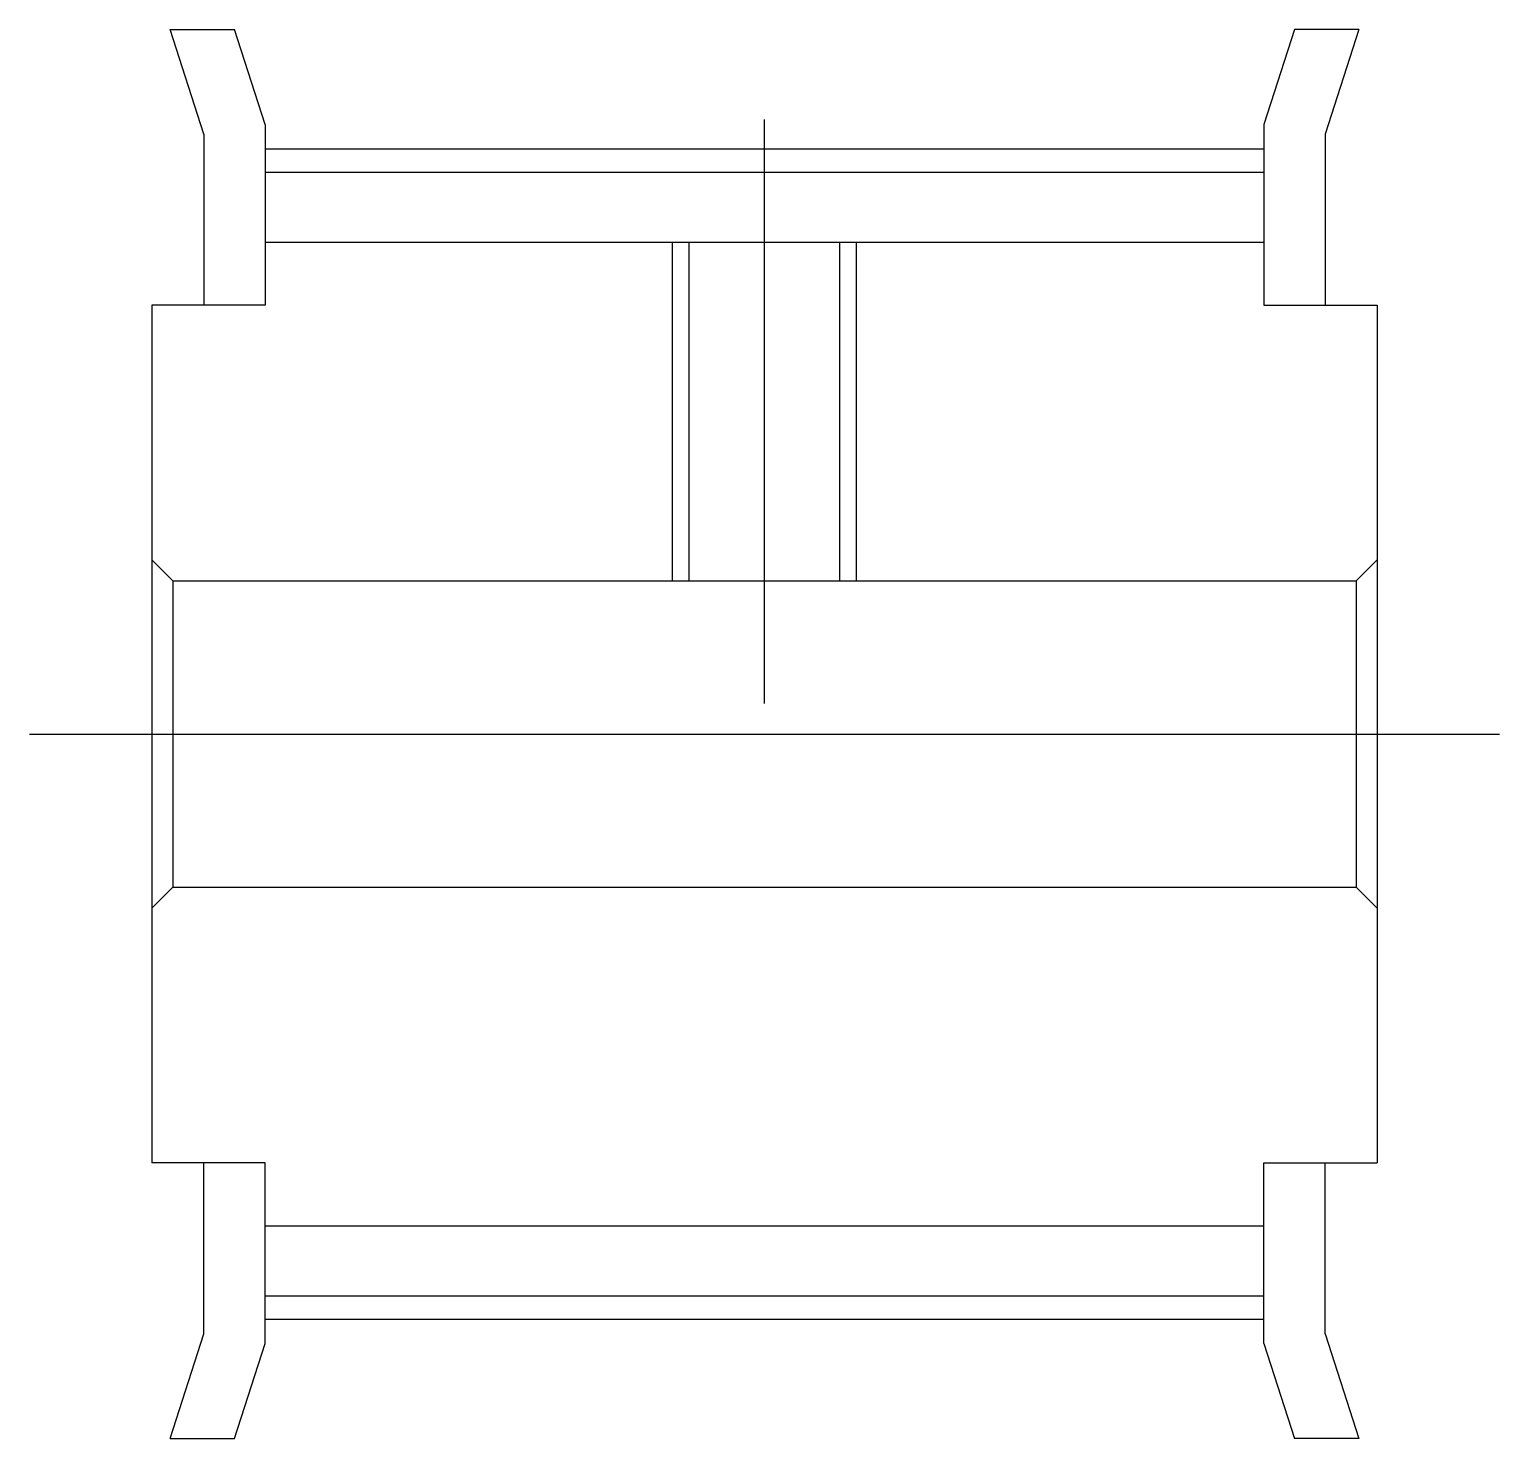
# Model space of a CAD drawing. Extents: x -4.8 to 64, y -54.9 to 11.6.
# Drawn here: x 40 to 64, y -11.5 to 11.5 of the extents above; entities outside this region: 2.
import ezdxf

# ---------------------------------------------------------------- set-up
doc = ezdxf.new("R2010")
doc.units = 0
doc.linetypes.add('CENTER', pattern=[50.8, 31.75, -6.35, 6.35, -6.35])
doc.layers.get('0').update_dxf_attribs({"linetype": 'CONTINUOUS'})
doc.layers.add('CENTER', color=1, linetype='CONTINUOUS')
doc.styles.get("Standard").update_dxf_attribs({"font": 'txt.shx', "height": 3, "bigfont": 'bigfont.shx'})

msp = doc.modelspace()

# ---------------------------------------------------------------- linework, layer by layer
at = {"color": 7, "linetype": 'CONTINUOUS'}
for p, q in [((42.3, 11.5), (43.35, 11.5)), ((42.85, 9.79), (42.3, 11.5)), ((43.85, 9.947), (43.35, 11.5)), ((60.65, 11.5), (60.15, 9.947)), ((61.7, 11.5), (60.65, 11.5)), ((61.7, 11.5), (61.15, 9.79)), ((43.85, 9.947), (43.85, 7)), ((60.15, 9.947), (60.15, 7)), ((42.85, 9.79), (42.85, 7)), ((61.15, 9.79), (61.15, 7)), ((43.85, 9.17), (60.15, 9.17)), ((43.85, 8.03), (60.15, 8.03)), ((50.77, 2.5), (50.77, 8.03)), ((53.23, 2.5), (53.23, 8.03)), ((42, 7), (42, -7)), ((43.85, 7), (42, 7)), ((60.15, 7), (62, 7)), ((62, 7), (62, -7)), ((42, 2.842), (42.342, 2.5)), ((62, 2.842), (61.658, 2.5)), ((42.342, 2.5), (61.658, 2.5)), ((42.342, 2.5), (42.342, -2.5)), ((61.658, 2.5), (61.658, -2.5)), ((42, -2.842), (42.342, -2.5)), ((42.342, -2.5), (61.658, -2.5)), ((62, -2.842), (61.658, -2.5)), ((43.85, -7), (42, -7)), ((42.85, -9.79), (42.85, -7)), ((43.85, -9.947), (43.85, -7)), ((60.15, -9.947), (60.15, -7)), ((60.15, -7), (62, -7)), ((61.15, -9.79), (61.15, -7)), ((43.85, -8.03), (60.15, -8.03)), ((43.85, -9.17), (60.15, -9.17)), ((42.3, -11.5), (42.85, -9.79)), ((61.15, -9.79), (61.7, -11.5)), ((43.35, -11.5), (43.85, -9.947)), ((60.15, -9.947), (60.65, -11.5)), ((42.3, -11.5), (43.35, -11.5)), ((61.7, -11.5), (60.65, -11.5))]:
    msp.add_line(p, q, dxfattribs=at)
at = {"color": 3, "linetype": 'CONTINUOUS'}
for p, q in [((50.5, 2.5), (50.5, 8.03)), ((53.5, 2.5), (53.5, 8.03))]:
    msp.add_line(p, q, dxfattribs=at)
at = {"layer": 'CENTER', "color": 1, "linetype": 'CENTER'}
for p, q in [((52, 0.5), (52, 10.03)), ((43.85, 9.55), (60.15, 9.55)), ((40, 0), (64, 0)), ((43.85, -9.55), (60.15, -9.55))]:
    msp.add_line(p, q, dxfattribs=at)

# ---------------------------------------------------------------- texts
at = {"color": 7, "linetype": 'CONTINUOUS'}
for s, p in [('GPA20GT3150-A-P5', (-2.883, -48.904)), ('GPA20GT3150', (-2.883, -54.904))]:
    msp.add_text(s, height=3, dxfattribs=at).set_placement(p)

doc.saveas('drawing.dxf')
